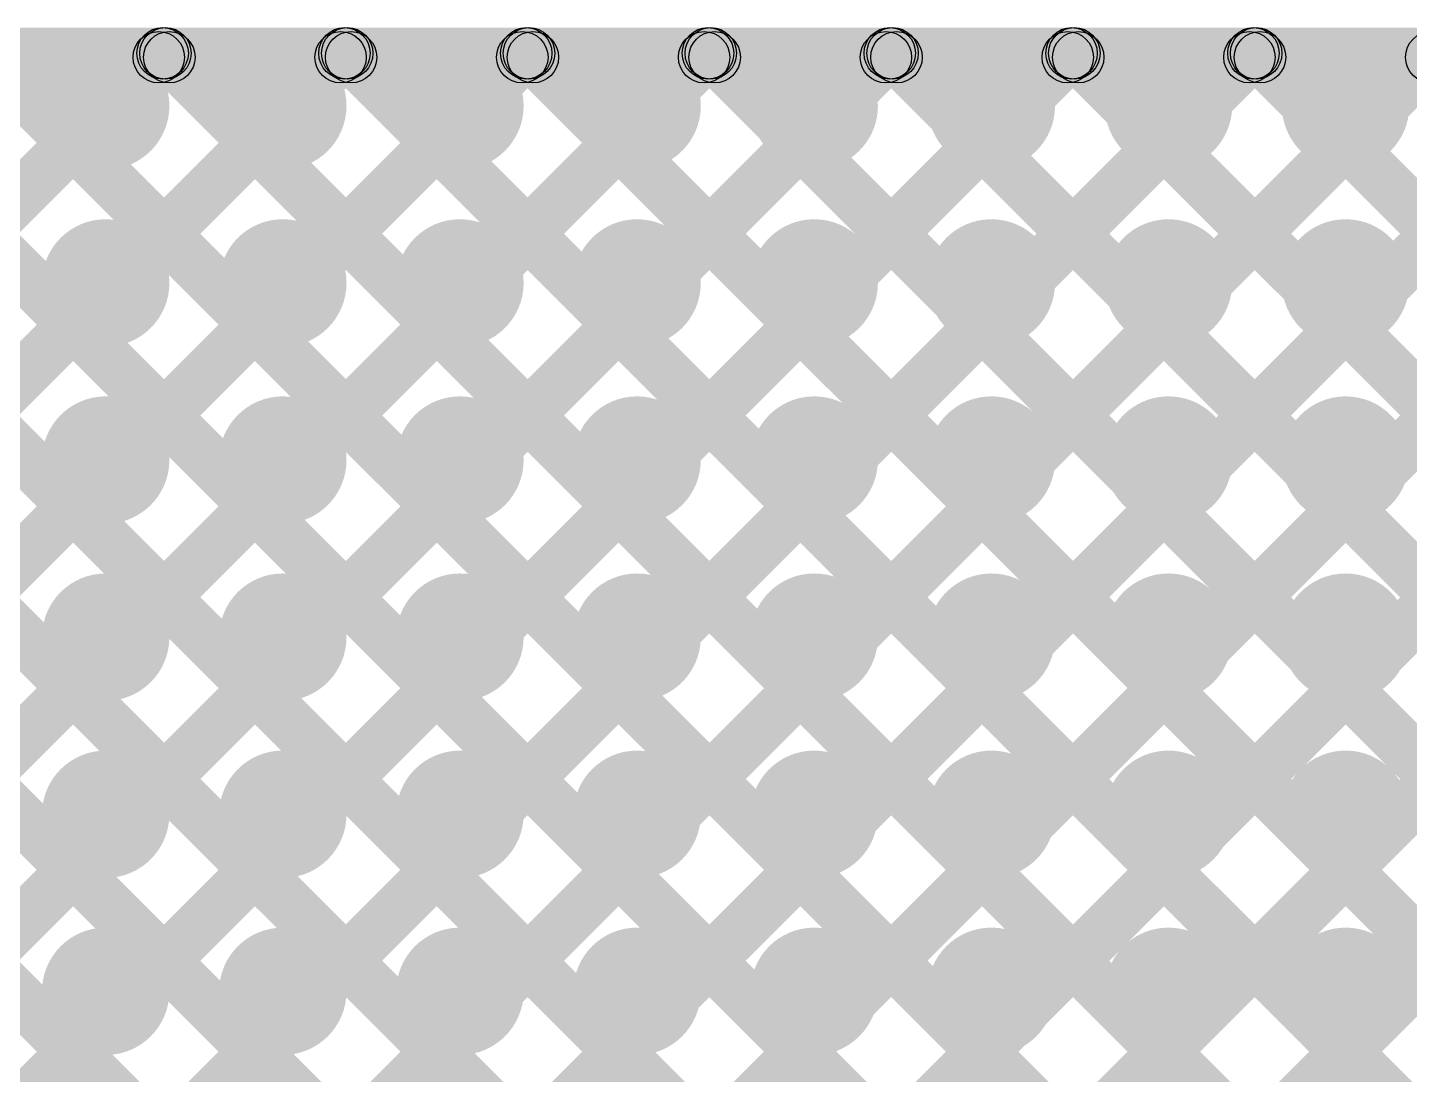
# Model space of a CAD drawing. Header units: millimetres. Extents: x -0.28 to 3.03, y -0.05 to 3.12.
# Drawn here: x 0.3122 to 0.5272, y 2.9407 to 3.1036 of the extents above; entities that cross this region are included whole.
import ezdxf

# ---------------------------------------------------------------- set-up
doc = ezdxf.new("R2010")
doc.units = ezdxf.units.MM
doc.header["$MEASUREMENT"] = 0
for name, color, linetype in [('BottomLayer', 5, 'Continuous'), ('BottomSolder', 6, 'Continuous'), ('TopLayer', 1, 'Continuous'), ('TopSolder', 216, 'Continuous'), ('ViaHoleLayer', 16, 'Continuous')]:
    doc.layers.add(name, color=color, linetype=linetype)

msp = doc.modelspace()

# ---------------------------------------------------------------- hatches: boundary and pattern name
at = {"layer": 'BottomLayer'}
for points in [[(0.05283, 2.61558), (0.04717, 2.62123), (0.52837, 3.10243), (0.53403, 3.09678)], [(0.05283, 2.53072), (0.04717, 2.53638), (0.61322, 3.10243), (0.61888, 3.09678)], [(0.05283, 2.55901), (0.04717, 2.56467), (0.58494, 3.10243), (0.5906, 3.09678)], [(0.05283, 2.58729), (0.04717, 2.59295), (0.55666, 3.10243), (0.56231, 3.09678)], [(0.05283, 2.67215), (0.04717, 2.6778), (0.4718, 3.10243), (0.47746, 3.09678)], [(0.05283, 2.64386), (0.04717, 2.64952), (0.50009, 3.10243), (0.50574, 3.09678)], [(0.05283, 2.78528), (0.04717, 2.79094), (0.35867, 3.10243), (0.36432, 3.09678)], [(0.05283, 2.72871), (0.04717, 2.73437), (0.41523, 3.10243), (0.42089, 3.09678)], [(0.05283, 2.70043), (0.04717, 2.70609), (0.44352, 3.10243), (0.44918, 3.09678)], [(0.05283, 2.757), (0.04717, 2.76266), (0.38695, 3.10243), (0.39261, 3.09678)], [(0.05283, 2.81357), (0.04717, 2.81922), (0.33038, 3.10243), (0.33604, 3.09678)], [(0.05, 3.09561), (0.05, 3.10361), (2.708, 3.10361), (2.708, 3.09561)], [(0.06056, 2.51017), (0.0549, 2.51583), (0.64151, 3.10243), (0.64717, 3.09678)], [(0.08884, 2.51017), (0.08319, 2.51583), (0.66979, 3.10243), (0.67545, 3.09678)], [(0.16111, 3.09678), (0.16676, 3.10243), (0.57283, 2.69637), (0.56717, 2.69071)], [(0.18939, 3.09678), (0.19505, 3.10243), (0.57283, 2.72466), (0.56717, 2.719)], [(0.21768, 3.09678), (0.22333, 3.10243), (0.57283, 2.75294), (0.56717, 2.74728)], [(0.24596, 3.09678), (0.25162, 3.10243), (0.57283, 2.78122), (0.56717, 2.77557)], [(0.27424, 3.09678), (0.2799, 3.10243), (0.57283, 2.80951), (0.56717, 2.80385)], [(0.30253, 3.09678), (0.30819, 3.10243), (0.57283, 2.83779), (0.56717, 2.83214)], [(0.33081, 3.09678), (0.33647, 3.10243), (0.57943, 2.85947), (0.57377, 2.85382)], [(0.3591, 3.09678), (0.36475, 3.10243), (0.59357, 2.87362), (0.58792, 2.86796)], [(0.38738, 3.09678), (0.39304, 3.10243), (0.60876, 2.88671), (0.60311, 2.88105)], [(0.41567, 3.09678), (0.42132, 3.10243), (0.63593, 2.88783), (0.63027, 2.88217)], [(0.44395, 3.09678), (0.44961, 3.10243), (0.66421, 2.88783), (0.65856, 2.88217)], [(0.47223, 3.09678), (0.47789, 3.10243), (0.6925, 2.88783), (0.68684, 2.88217)], [(0.50052, 3.09678), (0.50618, 3.10243), (0.72078, 2.88783), (0.71513, 2.88217)]]:
    msp.add_hatch(color=5, dxfattribs=at).paths.add_polyline_path(points)
h = msp.add_hatch(color=5, dxfattribs=at)
edge = h.paths.add_edge_path()
edge.add_arc((0.33321, 3.09961), 0.004, 0, 360)
h = msp.add_hatch(color=5, dxfattribs=at)
edge = h.paths.add_edge_path()
edge.add_arc((0.33364, 3.09961), 0.004, 0, 360)
h = msp.add_hatch(color=5, dxfattribs=at)
edge = h.paths.add_edge_path()
edge.add_arc((0.36149, 3.09961), 0.004, 0, 360)
h = msp.add_hatch(color=5, dxfattribs=at)
edge = h.paths.add_edge_path()
edge.add_arc((0.36193, 3.09961), 0.004, 0, 360)
h = msp.add_hatch(color=5, dxfattribs=at)
edge = h.paths.add_edge_path()
edge.add_arc((0.38978, 3.09961), 0.004, 0, 360)
h = msp.add_hatch(color=5, dxfattribs=at)
edge = h.paths.add_edge_path()
edge.add_arc((0.39021, 3.09961), 0.004, 0, 360)
h = msp.add_hatch(color=5, dxfattribs=at)
edge = h.paths.add_edge_path()
edge.add_arc((0.41806, 3.09961), 0.004, 0, 360)
h = msp.add_hatch(color=5, dxfattribs=at)
edge = h.paths.add_edge_path()
edge.add_arc((0.41849, 3.09961), 0.004, 0, 360)
h = msp.add_hatch(color=5, dxfattribs=at)
edge = h.paths.add_edge_path()
edge.add_arc((0.44635, 3.09961), 0.004, 0, 360)
h = msp.add_hatch(color=5, dxfattribs=at)
edge = h.paths.add_edge_path()
edge.add_arc((0.44678, 3.09961), 0.004, 0, 360)
h = msp.add_hatch(color=5, dxfattribs=at)
edge = h.paths.add_edge_path()
edge.add_arc((0.47463, 3.09961), 0.004, 0, 360)
h = msp.add_hatch(color=5, dxfattribs=at)
edge = h.paths.add_edge_path()
edge.add_arc((0.47506, 3.09961), 0.004, 0, 360)
h = msp.add_hatch(color=5, dxfattribs=at)
edge = h.paths.add_edge_path()
edge.add_arc((0.50292, 3.09961), 0.004, 0, 360)
h = msp.add_hatch(color=5, dxfattribs=at)
edge = h.paths.add_edge_path()
edge.add_arc((0.50335, 3.09961), 0.004, 0, 360)
h = msp.add_hatch(color=5, dxfattribs=at)
edge = h.paths.add_edge_path()
edge.add_arc((0.32435, 3.09144), 0.00886, 0, 360)
h = msp.add_hatch(color=5, dxfattribs=at)
edge = h.paths.add_edge_path()
edge.add_arc((0.35191, 3.09144), 0.00886, 0, 360)
h = msp.add_hatch(color=5, dxfattribs=at)
edge = h.paths.add_edge_path()
edge.add_arc((0.37947, 3.09144), 0.00886, 0, 360)
h = msp.add_hatch(color=5, dxfattribs=at)
edge = h.paths.add_edge_path()
edge.add_arc((0.40703, 3.09144), 0.00886, 0, 360)
h = msp.add_hatch(color=5, dxfattribs=at)
edge = h.paths.add_edge_path()
edge.add_arc((0.43459, 3.09144), 0.00886, 0, 360)
h = msp.add_hatch(color=5, dxfattribs=at)
edge = h.paths.add_edge_path()
edge.add_arc((0.46215, 3.09144), 0.00886, 0, 360)
h = msp.add_hatch(color=5, dxfattribs=at)
edge = h.paths.add_edge_path()
edge.add_arc((0.48971, 3.09144), 0.00886, 0, 360)
h = msp.add_hatch(color=5, dxfattribs=at)
edge = h.paths.add_edge_path()
edge.add_arc((0.51727, 3.09144), 0.00886, 0, 360)
h = msp.add_hatch(color=5, dxfattribs=at)
edge = h.paths.add_edge_path()
edge.add_arc((0.32435, 3.06388), 0.00886, 0, 360)
h = msp.add_hatch(color=5, dxfattribs=at)
edge = h.paths.add_edge_path()
edge.add_arc((0.35191, 3.06388), 0.00886, 0, 360)
h = msp.add_hatch(color=5, dxfattribs=at)
edge = h.paths.add_edge_path()
edge.add_arc((0.37947, 3.06388), 0.00886, 0, 360)
h = msp.add_hatch(color=5, dxfattribs=at)
edge = h.paths.add_edge_path()
edge.add_arc((0.40703, 3.06388), 0.00886, 0, 360)
h = msp.add_hatch(color=5, dxfattribs=at)
edge = h.paths.add_edge_path()
edge.add_arc((0.43459, 3.06388), 0.00886, 0, 360)
h = msp.add_hatch(color=5, dxfattribs=at)
edge = h.paths.add_edge_path()
edge.add_arc((0.46215, 3.06388), 0.00886, 0, 360)
h = msp.add_hatch(color=5, dxfattribs=at)
edge = h.paths.add_edge_path()
edge.add_arc((0.48971, 3.06388), 0.00886, 0, 360)
h = msp.add_hatch(color=5, dxfattribs=at)
edge = h.paths.add_edge_path()
edge.add_arc((0.51727, 3.06388), 0.00886, 0, 360)
h = msp.add_hatch(color=5, dxfattribs=at)
edge = h.paths.add_edge_path()
edge.add_arc((0.32435, 3.03632), 0.00886, 0, 360)
h = msp.add_hatch(color=5, dxfattribs=at)
edge = h.paths.add_edge_path()
edge.add_arc((0.35191, 3.03632), 0.00886, 0, 360)
h = msp.add_hatch(color=5, dxfattribs=at)
edge = h.paths.add_edge_path()
edge.add_arc((0.37947, 3.03632), 0.00886, 0, 360)
h = msp.add_hatch(color=5, dxfattribs=at)
edge = h.paths.add_edge_path()
edge.add_arc((0.40703, 3.03632), 0.00886, 0, 360)
h = msp.add_hatch(color=5, dxfattribs=at)
edge = h.paths.add_edge_path()
edge.add_arc((0.43459, 3.03632), 0.00886, 0, 360)
h = msp.add_hatch(color=5, dxfattribs=at)
edge = h.paths.add_edge_path()
edge.add_arc((0.46215, 3.03632), 0.00886, 0, 360)
h = msp.add_hatch(color=5, dxfattribs=at)
edge = h.paths.add_edge_path()
edge.add_arc((0.48971, 3.03632), 0.00886, 0, 360)
h = msp.add_hatch(color=5, dxfattribs=at)
edge = h.paths.add_edge_path()
edge.add_arc((0.51727, 3.03632), 0.00886, 0, 360)
h = msp.add_hatch(color=5, dxfattribs=at)
edge = h.paths.add_edge_path()
edge.add_arc((0.32435, 3.00876), 0.00886, 0, 360)
h = msp.add_hatch(color=5, dxfattribs=at)
edge = h.paths.add_edge_path()
edge.add_arc((0.35191, 3.00876), 0.00886, 0, 360)
h = msp.add_hatch(color=5, dxfattribs=at)
edge = h.paths.add_edge_path()
edge.add_arc((0.37947, 3.00876), 0.00886, 0, 360)
h = msp.add_hatch(color=5, dxfattribs=at)
edge = h.paths.add_edge_path()
edge.add_arc((0.40703, 3.00876), 0.00886, 0, 360)
h = msp.add_hatch(color=5, dxfattribs=at)
edge = h.paths.add_edge_path()
edge.add_arc((0.43459, 3.00876), 0.00886, 0, 360)
h = msp.add_hatch(color=5, dxfattribs=at)
edge = h.paths.add_edge_path()
edge.add_arc((0.46215, 3.00876), 0.00886, 0, 360)
h = msp.add_hatch(color=5, dxfattribs=at)
edge = h.paths.add_edge_path()
edge.add_arc((0.48971, 3.00876), 0.00886, 0, 360)
h = msp.add_hatch(color=5, dxfattribs=at)
edge = h.paths.add_edge_path()
edge.add_arc((0.51727, 3.00876), 0.00886, 0, 360)
h = msp.add_hatch(color=5, dxfattribs=at)
edge = h.paths.add_edge_path()
edge.add_arc((0.32435, 2.9812), 0.00886, 0, 360)
h = msp.add_hatch(color=5, dxfattribs=at)
edge = h.paths.add_edge_path()
edge.add_arc((0.35191, 2.9812), 0.00886, 0, 360)
h = msp.add_hatch(color=5, dxfattribs=at)
edge = h.paths.add_edge_path()
edge.add_arc((0.37947, 2.9812), 0.00886, 0, 360)
h = msp.add_hatch(color=5, dxfattribs=at)
edge = h.paths.add_edge_path()
edge.add_arc((0.40703, 2.9812), 0.00886, 0, 360)
h = msp.add_hatch(color=5, dxfattribs=at)
edge = h.paths.add_edge_path()
edge.add_arc((0.43459, 2.9812), 0.00886, 0, 360)
h = msp.add_hatch(color=5, dxfattribs=at)
edge = h.paths.add_edge_path()
edge.add_arc((0.46215, 2.9812), 0.00886, 0, 360)
h = msp.add_hatch(color=5, dxfattribs=at)
edge = h.paths.add_edge_path()
edge.add_arc((0.48971, 2.9812), 0.00886, 0, 360)
h = msp.add_hatch(color=5, dxfattribs=at)
edge = h.paths.add_edge_path()
edge.add_arc((0.51727, 2.9812), 0.00886, 0, 360)
h = msp.add_hatch(color=5, dxfattribs=at)
edge = h.paths.add_edge_path()
edge.add_arc((0.32435, 2.95365), 0.00886, 0, 360)
h = msp.add_hatch(color=5, dxfattribs=at)
edge = h.paths.add_edge_path()
edge.add_arc((0.35191, 2.95365), 0.00886, 0, 360)
h = msp.add_hatch(color=5, dxfattribs=at)
edge = h.paths.add_edge_path()
edge.add_arc((0.37947, 2.95365), 0.00886, 0, 360)
h = msp.add_hatch(color=5, dxfattribs=at)
edge = h.paths.add_edge_path()
edge.add_arc((0.40703, 2.95365), 0.00886, 0, 360)
h = msp.add_hatch(color=5, dxfattribs=at)
edge = h.paths.add_edge_path()
edge.add_arc((0.43459, 2.95365), 0.00886, 0, 360)
h = msp.add_hatch(color=5, dxfattribs=at)
edge = h.paths.add_edge_path()
edge.add_arc((0.46215, 2.95365), 0.00886, 0, 360)
h = msp.add_hatch(color=5, dxfattribs=at)
edge = h.paths.add_edge_path()
edge.add_arc((0.48971, 2.95365), 0.00886, 0, 360)
h = msp.add_hatch(color=5, dxfattribs=at)
edge = h.paths.add_edge_path()
edge.add_arc((0.51727, 2.95365), 0.00886, 0, 360)
at = {"layer": 'BottomSolder'}
h = msp.add_hatch(color=6, dxfattribs=at)
edge = h.paths.add_edge_path()
edge.add_arc((0.32435, 3.09144), 0.00991, 0, 360)
h = msp.add_hatch(color=6, dxfattribs=at)
edge = h.paths.add_edge_path()
edge.add_arc((0.35191, 3.09144), 0.00991, 0, 360)
h = msp.add_hatch(color=6, dxfattribs=at)
edge = h.paths.add_edge_path()
edge.add_arc((0.37947, 3.09144), 0.00991, 0, 360)
h = msp.add_hatch(color=6, dxfattribs=at)
edge = h.paths.add_edge_path()
edge.add_arc((0.40703, 3.09144), 0.00991, 0, 360)
h = msp.add_hatch(color=6, dxfattribs=at)
edge = h.paths.add_edge_path()
edge.add_arc((0.43459, 3.09144), 0.00991, 0, 360)
h = msp.add_hatch(color=6, dxfattribs=at)
edge = h.paths.add_edge_path()
edge.add_arc((0.46215, 3.09144), 0.00991, 0, 360)
h = msp.add_hatch(color=6, dxfattribs=at)
edge = h.paths.add_edge_path()
edge.add_arc((0.48971, 3.09144), 0.00991, 0, 360)
h = msp.add_hatch(color=6, dxfattribs=at)
edge = h.paths.add_edge_path()
edge.add_arc((0.51727, 3.09144), 0.00991, 0, 360)
h = msp.add_hatch(color=6, dxfattribs=at)
edge = h.paths.add_edge_path()
edge.add_arc((0.32435, 3.06388), 0.00991, 0, 360)
h = msp.add_hatch(color=6, dxfattribs=at)
edge = h.paths.add_edge_path()
edge.add_arc((0.35191, 3.06388), 0.00991, 0, 360)
h = msp.add_hatch(color=6, dxfattribs=at)
edge = h.paths.add_edge_path()
edge.add_arc((0.37947, 3.06388), 0.00991, 0, 360)
h = msp.add_hatch(color=6, dxfattribs=at)
edge = h.paths.add_edge_path()
edge.add_arc((0.40703, 3.06388), 0.00991, 0, 360)
h = msp.add_hatch(color=6, dxfattribs=at)
edge = h.paths.add_edge_path()
edge.add_arc((0.43459, 3.06388), 0.00991, 0, 360)
h = msp.add_hatch(color=6, dxfattribs=at)
edge = h.paths.add_edge_path()
edge.add_arc((0.46215, 3.06388), 0.00991, 0, 360)
h = msp.add_hatch(color=6, dxfattribs=at)
edge = h.paths.add_edge_path()
edge.add_arc((0.48971, 3.06388), 0.00991, 0, 360)
h = msp.add_hatch(color=6, dxfattribs=at)
edge = h.paths.add_edge_path()
edge.add_arc((0.51727, 3.06388), 0.00991, 0, 360)
h = msp.add_hatch(color=6, dxfattribs=at)
edge = h.paths.add_edge_path()
edge.add_arc((0.32435, 3.03632), 0.00991, 0, 360)
h = msp.add_hatch(color=6, dxfattribs=at)
edge = h.paths.add_edge_path()
edge.add_arc((0.35191, 3.03632), 0.00991, 0, 360)
h = msp.add_hatch(color=6, dxfattribs=at)
edge = h.paths.add_edge_path()
edge.add_arc((0.37947, 3.03632), 0.00991, 0, 360)
h = msp.add_hatch(color=6, dxfattribs=at)
edge = h.paths.add_edge_path()
edge.add_arc((0.40703, 3.03632), 0.00991, 0, 360)
h = msp.add_hatch(color=6, dxfattribs=at)
edge = h.paths.add_edge_path()
edge.add_arc((0.43459, 3.03632), 0.00991, 0, 360)
h = msp.add_hatch(color=6, dxfattribs=at)
edge = h.paths.add_edge_path()
edge.add_arc((0.46215, 3.03632), 0.00991, 0, 360)
h = msp.add_hatch(color=6, dxfattribs=at)
edge = h.paths.add_edge_path()
edge.add_arc((0.48971, 3.03632), 0.00991, 0, 360)
h = msp.add_hatch(color=6, dxfattribs=at)
edge = h.paths.add_edge_path()
edge.add_arc((0.51727, 3.03632), 0.00991, 0, 360)
h = msp.add_hatch(color=6, dxfattribs=at)
edge = h.paths.add_edge_path()
edge.add_arc((0.32435, 3.00876), 0.00991, 0, 360)
h = msp.add_hatch(color=6, dxfattribs=at)
edge = h.paths.add_edge_path()
edge.add_arc((0.35191, 3.00876), 0.00991, 0, 360)
h = msp.add_hatch(color=6, dxfattribs=at)
edge = h.paths.add_edge_path()
edge.add_arc((0.37947, 3.00876), 0.00991, 0, 360)
h = msp.add_hatch(color=6, dxfattribs=at)
edge = h.paths.add_edge_path()
edge.add_arc((0.40703, 3.00876), 0.00991, 0, 360)
h = msp.add_hatch(color=6, dxfattribs=at)
edge = h.paths.add_edge_path()
edge.add_arc((0.43459, 3.00876), 0.00991, 0, 360)
h = msp.add_hatch(color=6, dxfattribs=at)
edge = h.paths.add_edge_path()
edge.add_arc((0.46215, 3.00876), 0.00991, 0, 360)
h = msp.add_hatch(color=6, dxfattribs=at)
edge = h.paths.add_edge_path()
edge.add_arc((0.48971, 3.00876), 0.00991, 0, 360)
h = msp.add_hatch(color=6, dxfattribs=at)
edge = h.paths.add_edge_path()
edge.add_arc((0.51727, 3.00876), 0.00991, 0, 360)
h = msp.add_hatch(color=6, dxfattribs=at)
edge = h.paths.add_edge_path()
edge.add_arc((0.32435, 2.9812), 0.00991, 0, 360)
h = msp.add_hatch(color=6, dxfattribs=at)
edge = h.paths.add_edge_path()
edge.add_arc((0.35191, 2.9812), 0.00991, 0, 360)
h = msp.add_hatch(color=6, dxfattribs=at)
edge = h.paths.add_edge_path()
edge.add_arc((0.37947, 2.9812), 0.00991, 0, 360)
h = msp.add_hatch(color=6, dxfattribs=at)
edge = h.paths.add_edge_path()
edge.add_arc((0.40703, 2.9812), 0.00991, 0, 360)
h = msp.add_hatch(color=6, dxfattribs=at)
edge = h.paths.add_edge_path()
edge.add_arc((0.43459, 2.9812), 0.00991, 0, 360)
h = msp.add_hatch(color=6, dxfattribs=at)
edge = h.paths.add_edge_path()
edge.add_arc((0.46215, 2.9812), 0.00991, 0, 360)
h = msp.add_hatch(color=6, dxfattribs=at)
edge = h.paths.add_edge_path()
edge.add_arc((0.48971, 2.9812), 0.00991, 0, 360)
h = msp.add_hatch(color=6, dxfattribs=at)
edge = h.paths.add_edge_path()
edge.add_arc((0.51727, 2.9812), 0.00991, 0, 360)
h = msp.add_hatch(color=6, dxfattribs=at)
edge = h.paths.add_edge_path()
edge.add_arc((0.32435, 2.95365), 0.00991, 0, 360)
h = msp.add_hatch(color=6, dxfattribs=at)
edge = h.paths.add_edge_path()
edge.add_arc((0.35191, 2.95365), 0.00991, 0, 360)
h = msp.add_hatch(color=6, dxfattribs=at)
edge = h.paths.add_edge_path()
edge.add_arc((0.37947, 2.95365), 0.00991, 0, 360)
h = msp.add_hatch(color=6, dxfattribs=at)
edge = h.paths.add_edge_path()
edge.add_arc((0.40703, 2.95365), 0.00991, 0, 360)
h = msp.add_hatch(color=6, dxfattribs=at)
edge = h.paths.add_edge_path()
edge.add_arc((0.43459, 2.95365), 0.00991, 0, 360)
h = msp.add_hatch(color=6, dxfattribs=at)
edge = h.paths.add_edge_path()
edge.add_arc((0.46215, 2.95365), 0.00991, 0, 360)
h = msp.add_hatch(color=6, dxfattribs=at)
edge = h.paths.add_edge_path()
edge.add_arc((0.48971, 2.95365), 0.00991, 0, 360)
h = msp.add_hatch(color=6, dxfattribs=at)
edge = h.paths.add_edge_path()
edge.add_arc((0.51727, 2.95365), 0.00991, 0, 360)
at = {"layer": 'TopLayer'}
for points in [[(0.05102, 3.095), (0.05102, 3.103), (2.70902, 3.103), (2.70902, 3.095)], [(0.05385, 2.58832), (0.0482, 2.59397), (0.55605, 3.10183), (0.56171, 3.09617)], [(0.05385, 2.67317), (0.0482, 2.67883), (0.4712, 3.10183), (0.47685, 3.09617)], [(0.05385, 2.6166), (0.0482, 2.62226), (0.52777, 3.10183), (0.53342, 3.09617)], [(0.05385, 2.53175), (0.0482, 2.53741), (0.61262, 3.10183), (0.61828, 3.09617)], [(0.05385, 2.56003), (0.0482, 2.56569), (0.58433, 3.10183), (0.58999, 3.09617)], [(0.05385, 2.64489), (0.0482, 2.65054), (0.49948, 3.10183), (0.50514, 3.09617)], [(0.05385, 2.78631), (0.0482, 2.79196), (0.35806, 3.10183), (0.36372, 3.09617)], [(0.05385, 2.75802), (0.0482, 2.76368), (0.38634, 3.10183), (0.392, 3.09617)], [(0.05385, 2.72974), (0.0482, 2.7354), (0.41463, 3.10183), (0.42029, 3.09617)], [(0.05385, 2.70145), (0.0482, 2.70711), (0.44291, 3.10183), (0.44857, 3.09617)], [(0.05385, 2.81459), (0.0482, 2.82025), (0.32978, 3.10183), (0.33543, 3.09617)], [(0.0588, 2.50841), (0.05314, 2.51407), (0.6409, 3.10183), (0.64656, 3.09617)], [(0.06275, 2.48407), (0.05709, 2.48973), (0.66919, 3.10183), (0.67484, 3.09617)], [(0.16171, 3.09617), (0.16737, 3.10183), (0.62288, 2.64632), (0.61723, 2.64066)], [(0.19, 3.09617), (0.19566, 3.10183), (0.65071, 2.64677), (0.64505, 2.64112)], [(0.21828, 3.09617), (0.22394, 3.10183), (0.67899, 2.64677), (0.67334, 2.64112)], [(0.24657, 3.09617), (0.25222, 3.10183), (0.70728, 2.64677), (0.70162, 2.64112)], [(0.27485, 3.09617), (0.28051, 3.10183), (0.73556, 2.64677), (0.72991, 2.64112)], [(0.30314, 3.09617), (0.30879, 3.10183), (0.76385, 2.64677), (0.75819, 2.64112)], [(0.33142, 3.09617), (0.33708, 3.10183), (0.79213, 2.64677), (0.78647, 2.64112)], [(0.3597, 3.09617), (0.36536, 3.10183), (0.82042, 2.64677), (0.81476, 2.64112)], [(0.38799, 3.09617), (0.39365, 3.10183), (0.71366, 2.78181), (0.708, 2.77616)], [(0.41627, 3.09617), (0.42193, 3.10183), (0.71541, 2.80835), (0.70975, 2.80269)], [(0.44456, 3.09617), (0.45021, 3.10183), (0.72589, 2.82615), (0.72024, 2.82049)], [(0.47284, 3.09617), (0.4785, 3.10183), (0.74216, 2.83817), (0.7365, 2.83251)], [(0.50113, 3.09617), (0.50678, 3.10183), (0.75138, 2.85723), (0.74572, 2.85157)]]:
    msp.add_hatch(color=1, dxfattribs=at).paths.add_polyline_path(points)
h = msp.add_hatch(color=1, dxfattribs=at)
edge = h.paths.add_edge_path()
edge.add_arc((0.3326, 3.099), 0.004, 0, 360)
h = msp.add_hatch(color=1, dxfattribs=at)
edge = h.paths.add_edge_path()
edge.add_arc((0.33425, 3.099), 0.004, 0, 360)
h = msp.add_hatch(color=1, dxfattribs=at)
edge = h.paths.add_edge_path()
edge.add_arc((0.36089, 3.099), 0.004, 0, 360)
h = msp.add_hatch(color=1, dxfattribs=at)
edge = h.paths.add_edge_path()
edge.add_arc((0.36253, 3.099), 0.004, 0, 360)
h = msp.add_hatch(color=1, dxfattribs=at)
edge = h.paths.add_edge_path()
edge.add_arc((0.38917, 3.099), 0.004, 0, 360)
h = msp.add_hatch(color=1, dxfattribs=at)
edge = h.paths.add_edge_path()
edge.add_arc((0.39082, 3.099), 0.004, 0, 360)
h = msp.add_hatch(color=1, dxfattribs=at)
edge = h.paths.add_edge_path()
edge.add_arc((0.41746, 3.099), 0.004, 0, 360)
h = msp.add_hatch(color=1, dxfattribs=at)
edge = h.paths.add_edge_path()
edge.add_arc((0.4191, 3.099), 0.004, 0, 360)
h = msp.add_hatch(color=1, dxfattribs=at)
edge = h.paths.add_edge_path()
edge.add_arc((0.44574, 3.099), 0.004, 0, 360)
h = msp.add_hatch(color=1, dxfattribs=at)
edge = h.paths.add_edge_path()
edge.add_arc((0.44739, 3.099), 0.004, 0, 360)
h = msp.add_hatch(color=1, dxfattribs=at)
edge = h.paths.add_edge_path()
edge.add_arc((0.47403, 3.099), 0.004, 0, 360)
h = msp.add_hatch(color=1, dxfattribs=at)
edge = h.paths.add_edge_path()
edge.add_arc((0.47567, 3.099), 0.004, 0, 360)
h = msp.add_hatch(color=1, dxfattribs=at)
edge = h.paths.add_edge_path()
edge.add_arc((0.50231, 3.099), 0.004, 0, 360)
h = msp.add_hatch(color=1, dxfattribs=at)
edge = h.paths.add_edge_path()
edge.add_arc((0.50395, 3.099), 0.004, 0, 360)
h = msp.add_hatch(color=1, dxfattribs=at)
edge = h.paths.add_edge_path()
edge.add_arc((0.53059, 3.099), 0.004, 0, 360)
h = msp.add_hatch(color=1, dxfattribs=at)
edge = h.paths.add_edge_path()
edge.add_arc((0.32435, 3.09144), 0.00886, 0, 360)
h = msp.add_hatch(color=1, dxfattribs=at)
edge = h.paths.add_edge_path()
edge.add_arc((0.35191, 3.09144), 0.00886, 0, 360)
h = msp.add_hatch(color=1, dxfattribs=at)
edge = h.paths.add_edge_path()
edge.add_arc((0.37947, 3.09144), 0.00886, 0, 360)
h = msp.add_hatch(color=1, dxfattribs=at)
edge = h.paths.add_edge_path()
edge.add_arc((0.40703, 3.09144), 0.00886, 0, 360)
h = msp.add_hatch(color=1, dxfattribs=at)
edge = h.paths.add_edge_path()
edge.add_arc((0.43459, 3.09144), 0.00886, 0, 360)
h = msp.add_hatch(color=1, dxfattribs=at)
edge = h.paths.add_edge_path()
edge.add_arc((0.46215, 3.09144), 0.00886, 0, 360)
h = msp.add_hatch(color=1, dxfattribs=at)
edge = h.paths.add_edge_path()
edge.add_arc((0.48971, 3.09144), 0.00886, 0, 360)
h = msp.add_hatch(color=1, dxfattribs=at)
edge = h.paths.add_edge_path()
edge.add_arc((0.51727, 3.09144), 0.00886, 0, 360)
h = msp.add_hatch(color=1, dxfattribs=at)
edge = h.paths.add_edge_path()
edge.add_arc((0.32435, 3.06388), 0.00886, 0, 360)
h = msp.add_hatch(color=1, dxfattribs=at)
edge = h.paths.add_edge_path()
edge.add_arc((0.35191, 3.06388), 0.00886, 0, 360)
h = msp.add_hatch(color=1, dxfattribs=at)
edge = h.paths.add_edge_path()
edge.add_arc((0.37947, 3.06388), 0.00886, 0, 360)
h = msp.add_hatch(color=1, dxfattribs=at)
edge = h.paths.add_edge_path()
edge.add_arc((0.40703, 3.06388), 0.00886, 0, 360)
h = msp.add_hatch(color=1, dxfattribs=at)
edge = h.paths.add_edge_path()
edge.add_arc((0.43459, 3.06388), 0.00886, 0, 360)
h = msp.add_hatch(color=1, dxfattribs=at)
edge = h.paths.add_edge_path()
edge.add_arc((0.46215, 3.06388), 0.00886, 0, 360)
h = msp.add_hatch(color=1, dxfattribs=at)
edge = h.paths.add_edge_path()
edge.add_arc((0.48971, 3.06388), 0.00886, 0, 360)
h = msp.add_hatch(color=1, dxfattribs=at)
edge = h.paths.add_edge_path()
edge.add_arc((0.51727, 3.06388), 0.00886, 0, 360)
h = msp.add_hatch(color=1, dxfattribs=at)
edge = h.paths.add_edge_path()
edge.add_arc((0.32435, 3.03632), 0.00886, 0, 360)
h = msp.add_hatch(color=1, dxfattribs=at)
edge = h.paths.add_edge_path()
edge.add_arc((0.35191, 3.03632), 0.00886, 0, 360)
h = msp.add_hatch(color=1, dxfattribs=at)
edge = h.paths.add_edge_path()
edge.add_arc((0.37947, 3.03632), 0.00886, 0, 360)
h = msp.add_hatch(color=1, dxfattribs=at)
edge = h.paths.add_edge_path()
edge.add_arc((0.40703, 3.03632), 0.00886, 0, 360)
h = msp.add_hatch(color=1, dxfattribs=at)
edge = h.paths.add_edge_path()
edge.add_arc((0.43459, 3.03632), 0.00886, 0, 360)
h = msp.add_hatch(color=1, dxfattribs=at)
edge = h.paths.add_edge_path()
edge.add_arc((0.46215, 3.03632), 0.00886, 0, 360)
h = msp.add_hatch(color=1, dxfattribs=at)
edge = h.paths.add_edge_path()
edge.add_arc((0.48971, 3.03632), 0.00886, 0, 360)
h = msp.add_hatch(color=1, dxfattribs=at)
edge = h.paths.add_edge_path()
edge.add_arc((0.51727, 3.03632), 0.00886, 0, 360)
h = msp.add_hatch(color=1, dxfattribs=at)
edge = h.paths.add_edge_path()
edge.add_arc((0.32435, 3.00876), 0.00886, 0, 360)
h = msp.add_hatch(color=1, dxfattribs=at)
edge = h.paths.add_edge_path()
edge.add_arc((0.35191, 3.00876), 0.00886, 0, 360)
h = msp.add_hatch(color=1, dxfattribs=at)
edge = h.paths.add_edge_path()
edge.add_arc((0.37947, 3.00876), 0.00886, 0, 360)
h = msp.add_hatch(color=1, dxfattribs=at)
edge = h.paths.add_edge_path()
edge.add_arc((0.40703, 3.00876), 0.00886, 0, 360)
h = msp.add_hatch(color=1, dxfattribs=at)
edge = h.paths.add_edge_path()
edge.add_arc((0.43459, 3.00876), 0.00886, 0, 360)
h = msp.add_hatch(color=1, dxfattribs=at)
edge = h.paths.add_edge_path()
edge.add_arc((0.46215, 3.00876), 0.00886, 0, 360)
h = msp.add_hatch(color=1, dxfattribs=at)
edge = h.paths.add_edge_path()
edge.add_arc((0.48971, 3.00876), 0.00886, 0, 360)
h = msp.add_hatch(color=1, dxfattribs=at)
edge = h.paths.add_edge_path()
edge.add_arc((0.51727, 3.00876), 0.00886, 0, 360)
h = msp.add_hatch(color=1, dxfattribs=at)
edge = h.paths.add_edge_path()
edge.add_arc((0.32435, 2.9812), 0.00886, 0, 360)
h = msp.add_hatch(color=1, dxfattribs=at)
edge = h.paths.add_edge_path()
edge.add_arc((0.35191, 2.9812), 0.00886, 0, 360)
h = msp.add_hatch(color=1, dxfattribs=at)
edge = h.paths.add_edge_path()
edge.add_arc((0.37947, 2.9812), 0.00886, 0, 360)
h = msp.add_hatch(color=1, dxfattribs=at)
edge = h.paths.add_edge_path()
edge.add_arc((0.40703, 2.9812), 0.00886, 0, 360)
h = msp.add_hatch(color=1, dxfattribs=at)
edge = h.paths.add_edge_path()
edge.add_arc((0.43459, 2.9812), 0.00886, 0, 360)
h = msp.add_hatch(color=1, dxfattribs=at)
edge = h.paths.add_edge_path()
edge.add_arc((0.46215, 2.9812), 0.00886, 0, 360)
h = msp.add_hatch(color=1, dxfattribs=at)
edge = h.paths.add_edge_path()
edge.add_arc((0.48971, 2.9812), 0.00886, 0, 360)
h = msp.add_hatch(color=1, dxfattribs=at)
edge = h.paths.add_edge_path()
edge.add_arc((0.51727, 2.9812), 0.00886, 0, 360)
h = msp.add_hatch(color=1, dxfattribs=at)
edge = h.paths.add_edge_path()
edge.add_arc((0.32435, 2.95365), 0.00886, 0, 360)
h = msp.add_hatch(color=1, dxfattribs=at)
edge = h.paths.add_edge_path()
edge.add_arc((0.35191, 2.95365), 0.00886, 0, 360)
h = msp.add_hatch(color=1, dxfattribs=at)
edge = h.paths.add_edge_path()
edge.add_arc((0.37947, 2.95365), 0.00886, 0, 360)
h = msp.add_hatch(color=1, dxfattribs=at)
edge = h.paths.add_edge_path()
edge.add_arc((0.40703, 2.95365), 0.00886, 0, 360)
h = msp.add_hatch(color=1, dxfattribs=at)
edge = h.paths.add_edge_path()
edge.add_arc((0.43459, 2.95365), 0.00886, 0, 360)
h = msp.add_hatch(color=1, dxfattribs=at)
edge = h.paths.add_edge_path()
edge.add_arc((0.46215, 2.95365), 0.00886, 0, 360)
h = msp.add_hatch(color=1, dxfattribs=at)
edge = h.paths.add_edge_path()
edge.add_arc((0.48971, 2.95365), 0.00886, 0, 360)
h = msp.add_hatch(color=1, dxfattribs=at)
edge = h.paths.add_edge_path()
edge.add_arc((0.51727, 2.95365), 0.00886, 0, 360)
at = {"layer": 'TopSolder'}
h = msp.add_hatch(color=216, dxfattribs=at)
edge = h.paths.add_edge_path()
edge.add_arc((0.32435, 3.09144), 0.00991, 0, 360)
h = msp.add_hatch(color=216, dxfattribs=at)
edge = h.paths.add_edge_path()
edge.add_arc((0.35191, 3.09144), 0.00991, 0, 360)
h = msp.add_hatch(color=216, dxfattribs=at)
edge = h.paths.add_edge_path()
edge.add_arc((0.37947, 3.09144), 0.00991, 0, 360)
h = msp.add_hatch(color=216, dxfattribs=at)
edge = h.paths.add_edge_path()
edge.add_arc((0.40703, 3.09144), 0.00991, 0, 360)
h = msp.add_hatch(color=216, dxfattribs=at)
edge = h.paths.add_edge_path()
edge.add_arc((0.43459, 3.09144), 0.00991, 0, 360)
h = msp.add_hatch(color=216, dxfattribs=at)
edge = h.paths.add_edge_path()
edge.add_arc((0.46215, 3.09144), 0.00991, 0, 360)
h = msp.add_hatch(color=216, dxfattribs=at)
edge = h.paths.add_edge_path()
edge.add_arc((0.48971, 3.09144), 0.00991, 0, 360)
h = msp.add_hatch(color=216, dxfattribs=at)
edge = h.paths.add_edge_path()
edge.add_arc((0.51727, 3.09144), 0.00991, 0, 360)
h = msp.add_hatch(color=216, dxfattribs=at)
edge = h.paths.add_edge_path()
edge.add_arc((0.32435, 3.06388), 0.00991, 0, 360)
h = msp.add_hatch(color=216, dxfattribs=at)
edge = h.paths.add_edge_path()
edge.add_arc((0.35191, 3.06388), 0.00991, 0, 360)
h = msp.add_hatch(color=216, dxfattribs=at)
edge = h.paths.add_edge_path()
edge.add_arc((0.37947, 3.06388), 0.00991, 0, 360)
h = msp.add_hatch(color=216, dxfattribs=at)
edge = h.paths.add_edge_path()
edge.add_arc((0.40703, 3.06388), 0.00991, 0, 360)
h = msp.add_hatch(color=216, dxfattribs=at)
edge = h.paths.add_edge_path()
edge.add_arc((0.43459, 3.06388), 0.00991, 0, 360)
h = msp.add_hatch(color=216, dxfattribs=at)
edge = h.paths.add_edge_path()
edge.add_arc((0.46215, 3.06388), 0.00991, 0, 360)
h = msp.add_hatch(color=216, dxfattribs=at)
edge = h.paths.add_edge_path()
edge.add_arc((0.48971, 3.06388), 0.00991, 0, 360)
h = msp.add_hatch(color=216, dxfattribs=at)
edge = h.paths.add_edge_path()
edge.add_arc((0.51727, 3.06388), 0.00991, 0, 360)
h = msp.add_hatch(color=216, dxfattribs=at)
edge = h.paths.add_edge_path()
edge.add_arc((0.32435, 3.03632), 0.00991, 0, 360)
h = msp.add_hatch(color=216, dxfattribs=at)
edge = h.paths.add_edge_path()
edge.add_arc((0.35191, 3.03632), 0.00991, 0, 360)
h = msp.add_hatch(color=216, dxfattribs=at)
edge = h.paths.add_edge_path()
edge.add_arc((0.37947, 3.03632), 0.00991, 0, 360)
h = msp.add_hatch(color=216, dxfattribs=at)
edge = h.paths.add_edge_path()
edge.add_arc((0.40703, 3.03632), 0.00991, 0, 360)
h = msp.add_hatch(color=216, dxfattribs=at)
edge = h.paths.add_edge_path()
edge.add_arc((0.43459, 3.03632), 0.00991, 0, 360)
h = msp.add_hatch(color=216, dxfattribs=at)
edge = h.paths.add_edge_path()
edge.add_arc((0.46215, 3.03632), 0.00991, 0, 360)
h = msp.add_hatch(color=216, dxfattribs=at)
edge = h.paths.add_edge_path()
edge.add_arc((0.48971, 3.03632), 0.00991, 0, 360)
h = msp.add_hatch(color=216, dxfattribs=at)
edge = h.paths.add_edge_path()
edge.add_arc((0.51727, 3.03632), 0.00991, 0, 360)
h = msp.add_hatch(color=216, dxfattribs=at)
edge = h.paths.add_edge_path()
edge.add_arc((0.32435, 3.00876), 0.00991, 0, 360)
h = msp.add_hatch(color=216, dxfattribs=at)
edge = h.paths.add_edge_path()
edge.add_arc((0.35191, 3.00876), 0.00991, 0, 360)
h = msp.add_hatch(color=216, dxfattribs=at)
edge = h.paths.add_edge_path()
edge.add_arc((0.37947, 3.00876), 0.00991, 0, 360)
h = msp.add_hatch(color=216, dxfattribs=at)
edge = h.paths.add_edge_path()
edge.add_arc((0.40703, 3.00876), 0.00991, 0, 360)
h = msp.add_hatch(color=216, dxfattribs=at)
edge = h.paths.add_edge_path()
edge.add_arc((0.43459, 3.00876), 0.00991, 0, 360)
h = msp.add_hatch(color=216, dxfattribs=at)
edge = h.paths.add_edge_path()
edge.add_arc((0.46215, 3.00876), 0.00991, 0, 360)
h = msp.add_hatch(color=216, dxfattribs=at)
edge = h.paths.add_edge_path()
edge.add_arc((0.48971, 3.00876), 0.00991, 0, 360)
h = msp.add_hatch(color=216, dxfattribs=at)
edge = h.paths.add_edge_path()
edge.add_arc((0.51727, 3.00876), 0.00991, 0, 360)
h = msp.add_hatch(color=216, dxfattribs=at)
edge = h.paths.add_edge_path()
edge.add_arc((0.32435, 2.9812), 0.00991, 0, 360)
h = msp.add_hatch(color=216, dxfattribs=at)
edge = h.paths.add_edge_path()
edge.add_arc((0.35191, 2.9812), 0.00991, 0, 360)
h = msp.add_hatch(color=216, dxfattribs=at)
edge = h.paths.add_edge_path()
edge.add_arc((0.37947, 2.9812), 0.00991, 0, 360)
h = msp.add_hatch(color=216, dxfattribs=at)
edge = h.paths.add_edge_path()
edge.add_arc((0.40703, 2.9812), 0.00991, 0, 360)
h = msp.add_hatch(color=216, dxfattribs=at)
edge = h.paths.add_edge_path()
edge.add_arc((0.43459, 2.9812), 0.00991, 0, 360)
h = msp.add_hatch(color=216, dxfattribs=at)
edge = h.paths.add_edge_path()
edge.add_arc((0.46215, 2.9812), 0.00991, 0, 360)
h = msp.add_hatch(color=216, dxfattribs=at)
edge = h.paths.add_edge_path()
edge.add_arc((0.48971, 2.9812), 0.00991, 0, 360)
h = msp.add_hatch(color=216, dxfattribs=at)
edge = h.paths.add_edge_path()
edge.add_arc((0.51727, 2.9812), 0.00991, 0, 360)
h = msp.add_hatch(color=216, dxfattribs=at)
edge = h.paths.add_edge_path()
edge.add_arc((0.32435, 2.95365), 0.00991, 0, 360)
h = msp.add_hatch(color=216, dxfattribs=at)
edge = h.paths.add_edge_path()
edge.add_arc((0.35191, 2.95365), 0.00991, 0, 360)
h = msp.add_hatch(color=216, dxfattribs=at)
edge = h.paths.add_edge_path()
edge.add_arc((0.37947, 2.95365), 0.00991, 0, 360)
h = msp.add_hatch(color=216, dxfattribs=at)
edge = h.paths.add_edge_path()
edge.add_arc((0.40703, 2.95365), 0.00991, 0, 360)
h = msp.add_hatch(color=216, dxfattribs=at)
edge = h.paths.add_edge_path()
edge.add_arc((0.43459, 2.95365), 0.00991, 0, 360)
h = msp.add_hatch(color=216, dxfattribs=at)
edge = h.paths.add_edge_path()
edge.add_arc((0.46215, 2.95365), 0.00991, 0, 360)
h = msp.add_hatch(color=216, dxfattribs=at)
edge = h.paths.add_edge_path()
edge.add_arc((0.48971, 2.95365), 0.00991, 0, 360)
h = msp.add_hatch(color=216, dxfattribs=at)
edge = h.paths.add_edge_path()
edge.add_arc((0.51727, 2.95365), 0.00991, 0, 360)
at = {"layer": 'ViaHoleLayer'}
h = msp.add_hatch(color=16, dxfattribs=at)
edge = h.paths.add_edge_path()
edge.add_arc((0.32435, 3.09144), 0.00591, 0, 360)
h = msp.add_hatch(color=16, dxfattribs=at)
edge = h.paths.add_edge_path()
edge.add_arc((0.35191, 3.09144), 0.00591, 0, 360)
h = msp.add_hatch(color=16, dxfattribs=at)
edge = h.paths.add_edge_path()
edge.add_arc((0.37947, 3.09144), 0.00591, 0, 360)
h = msp.add_hatch(color=16, dxfattribs=at)
edge = h.paths.add_edge_path()
edge.add_arc((0.40703, 3.09144), 0.00591, 0, 360)
h = msp.add_hatch(color=16, dxfattribs=at)
edge = h.paths.add_edge_path()
edge.add_arc((0.43459, 3.09144), 0.00591, 0, 360)
h = msp.add_hatch(color=16, dxfattribs=at)
edge = h.paths.add_edge_path()
edge.add_arc((0.46215, 3.09144), 0.00591, 0, 360)
h = msp.add_hatch(color=16, dxfattribs=at)
edge = h.paths.add_edge_path()
edge.add_arc((0.48971, 3.09144), 0.00591, 0, 360)
h = msp.add_hatch(color=16, dxfattribs=at)
edge = h.paths.add_edge_path()
edge.add_arc((0.51727, 3.09144), 0.00591, 0, 360)
h = msp.add_hatch(color=16, dxfattribs=at)
edge = h.paths.add_edge_path()
edge.add_arc((0.32435, 3.06388), 0.00591, 0, 360)
h = msp.add_hatch(color=16, dxfattribs=at)
edge = h.paths.add_edge_path()
edge.add_arc((0.35191, 3.06388), 0.00591, 0, 360)
h = msp.add_hatch(color=16, dxfattribs=at)
edge = h.paths.add_edge_path()
edge.add_arc((0.37947, 3.06388), 0.00591, 0, 360)
h = msp.add_hatch(color=16, dxfattribs=at)
edge = h.paths.add_edge_path()
edge.add_arc((0.40703, 3.06388), 0.00591, 0, 360)
h = msp.add_hatch(color=16, dxfattribs=at)
edge = h.paths.add_edge_path()
edge.add_arc((0.43459, 3.06388), 0.00591, 0, 360)
h = msp.add_hatch(color=16, dxfattribs=at)
edge = h.paths.add_edge_path()
edge.add_arc((0.46215, 3.06388), 0.00591, 0, 360)
h = msp.add_hatch(color=16, dxfattribs=at)
edge = h.paths.add_edge_path()
edge.add_arc((0.48971, 3.06388), 0.00591, 0, 360)
h = msp.add_hatch(color=16, dxfattribs=at)
edge = h.paths.add_edge_path()
edge.add_arc((0.51727, 3.06388), 0.00591, 0, 360)
h = msp.add_hatch(color=16, dxfattribs=at)
edge = h.paths.add_edge_path()
edge.add_arc((0.32435, 3.03632), 0.00591, 0, 360)
h = msp.add_hatch(color=16, dxfattribs=at)
edge = h.paths.add_edge_path()
edge.add_arc((0.35191, 3.03632), 0.00591, 0, 360)
h = msp.add_hatch(color=16, dxfattribs=at)
edge = h.paths.add_edge_path()
edge.add_arc((0.37947, 3.03632), 0.00591, 0, 360)
h = msp.add_hatch(color=16, dxfattribs=at)
edge = h.paths.add_edge_path()
edge.add_arc((0.40703, 3.03632), 0.00591, 0, 360)
h = msp.add_hatch(color=16, dxfattribs=at)
edge = h.paths.add_edge_path()
edge.add_arc((0.43459, 3.03632), 0.00591, 0, 360)
h = msp.add_hatch(color=16, dxfattribs=at)
edge = h.paths.add_edge_path()
edge.add_arc((0.46215, 3.03632), 0.00591, 0, 360)
h = msp.add_hatch(color=16, dxfattribs=at)
edge = h.paths.add_edge_path()
edge.add_arc((0.48971, 3.03632), 0.00591, 0, 360)
h = msp.add_hatch(color=16, dxfattribs=at)
edge = h.paths.add_edge_path()
edge.add_arc((0.51727, 3.03632), 0.00591, 0, 360)
h = msp.add_hatch(color=16, dxfattribs=at)
edge = h.paths.add_edge_path()
edge.add_arc((0.32435, 3.00876), 0.00591, 0, 360)
h = msp.add_hatch(color=16, dxfattribs=at)
edge = h.paths.add_edge_path()
edge.add_arc((0.35191, 3.00876), 0.00591, 0, 360)
h = msp.add_hatch(color=16, dxfattribs=at)
edge = h.paths.add_edge_path()
edge.add_arc((0.37947, 3.00876), 0.00591, 0, 360)
h = msp.add_hatch(color=16, dxfattribs=at)
edge = h.paths.add_edge_path()
edge.add_arc((0.40703, 3.00876), 0.00591, 0, 360)
h = msp.add_hatch(color=16, dxfattribs=at)
edge = h.paths.add_edge_path()
edge.add_arc((0.43459, 3.00876), 0.00591, 0, 360)
h = msp.add_hatch(color=16, dxfattribs=at)
edge = h.paths.add_edge_path()
edge.add_arc((0.46215, 3.00876), 0.00591, 0, 360)
h = msp.add_hatch(color=16, dxfattribs=at)
edge = h.paths.add_edge_path()
edge.add_arc((0.48971, 3.00876), 0.00591, 0, 360)
h = msp.add_hatch(color=16, dxfattribs=at)
edge = h.paths.add_edge_path()
edge.add_arc((0.51727, 3.00876), 0.00591, 0, 360)
h = msp.add_hatch(color=16, dxfattribs=at)
edge = h.paths.add_edge_path()
edge.add_arc((0.32435, 2.9812), 0.00591, 0, 360)
h = msp.add_hatch(color=16, dxfattribs=at)
edge = h.paths.add_edge_path()
edge.add_arc((0.35191, 2.9812), 0.00591, 0, 360)
h = msp.add_hatch(color=16, dxfattribs=at)
edge = h.paths.add_edge_path()
edge.add_arc((0.37947, 2.9812), 0.00591, 0, 360)
h = msp.add_hatch(color=16, dxfattribs=at)
edge = h.paths.add_edge_path()
edge.add_arc((0.40703, 2.9812), 0.00591, 0, 360)
h = msp.add_hatch(color=16, dxfattribs=at)
edge = h.paths.add_edge_path()
edge.add_arc((0.43459, 2.9812), 0.00591, 0, 360)
h = msp.add_hatch(color=16, dxfattribs=at)
edge = h.paths.add_edge_path()
edge.add_arc((0.46215, 2.9812), 0.00591, 0, 360)
h = msp.add_hatch(color=16, dxfattribs=at)
edge = h.paths.add_edge_path()
edge.add_arc((0.48971, 2.9812), 0.00591, 0, 360)
h = msp.add_hatch(color=16, dxfattribs=at)
edge = h.paths.add_edge_path()
edge.add_arc((0.51727, 2.9812), 0.00591, 0, 360)
h = msp.add_hatch(color=16, dxfattribs=at)
edge = h.paths.add_edge_path()
edge.add_arc((0.32435, 2.95365), 0.00591, 0, 360)
h = msp.add_hatch(color=16, dxfattribs=at)
edge = h.paths.add_edge_path()
edge.add_arc((0.35191, 2.95365), 0.00591, 0, 360)
h = msp.add_hatch(color=16, dxfattribs=at)
edge = h.paths.add_edge_path()
edge.add_arc((0.37947, 2.95365), 0.00591, 0, 360)
h = msp.add_hatch(color=16, dxfattribs=at)
edge = h.paths.add_edge_path()
edge.add_arc((0.40703, 2.95365), 0.00591, 0, 360)
h = msp.add_hatch(color=16, dxfattribs=at)
edge = h.paths.add_edge_path()
edge.add_arc((0.43459, 2.95365), 0.00591, 0, 360)
h = msp.add_hatch(color=16, dxfattribs=at)
edge = h.paths.add_edge_path()
edge.add_arc((0.46215, 2.95365), 0.00591, 0, 360)
h = msp.add_hatch(color=16, dxfattribs=at)
edge = h.paths.add_edge_path()
edge.add_arc((0.48971, 2.95365), 0.00591, 0, 360)
h = msp.add_hatch(color=16, dxfattribs=at)
edge = h.paths.add_edge_path()
edge.add_arc((0.51727, 2.95365), 0.00591, 0, 360)

# ---------------------------------------------------------------- linework, layer by layer
at = {"layer": 'BottomLayer'}
for centre in [(0.33321, 3.09961), (0.33364, 3.09961), (0.36149, 3.09961), (0.36193, 3.09961), (0.38978, 3.09961), (0.39021, 3.09961), (0.41806, 3.09961), (0.41849, 3.09961), (0.44635, 3.09961), (0.44678, 3.09961), (0.47463, 3.09961), (0.47506, 3.09961), (0.50292, 3.09961), (0.50335, 3.09961)]:
    msp.add_circle(centre, 0.004, dxfattribs=at)
at = {"layer": 'TopLayer'}
for centre in [(0.3326, 3.099), (0.33425, 3.099), (0.36089, 3.099), (0.36253, 3.099), (0.38917, 3.099), (0.39082, 3.099), (0.41746, 3.099), (0.4191, 3.099), (0.44574, 3.099), (0.44739, 3.099), (0.47403, 3.099), (0.47567, 3.099), (0.50231, 3.099), (0.50395, 3.099), (0.53059, 3.099)]:
    msp.add_circle(centre, 0.004, dxfattribs=at)

doc.saveas('drawing.dxf')
